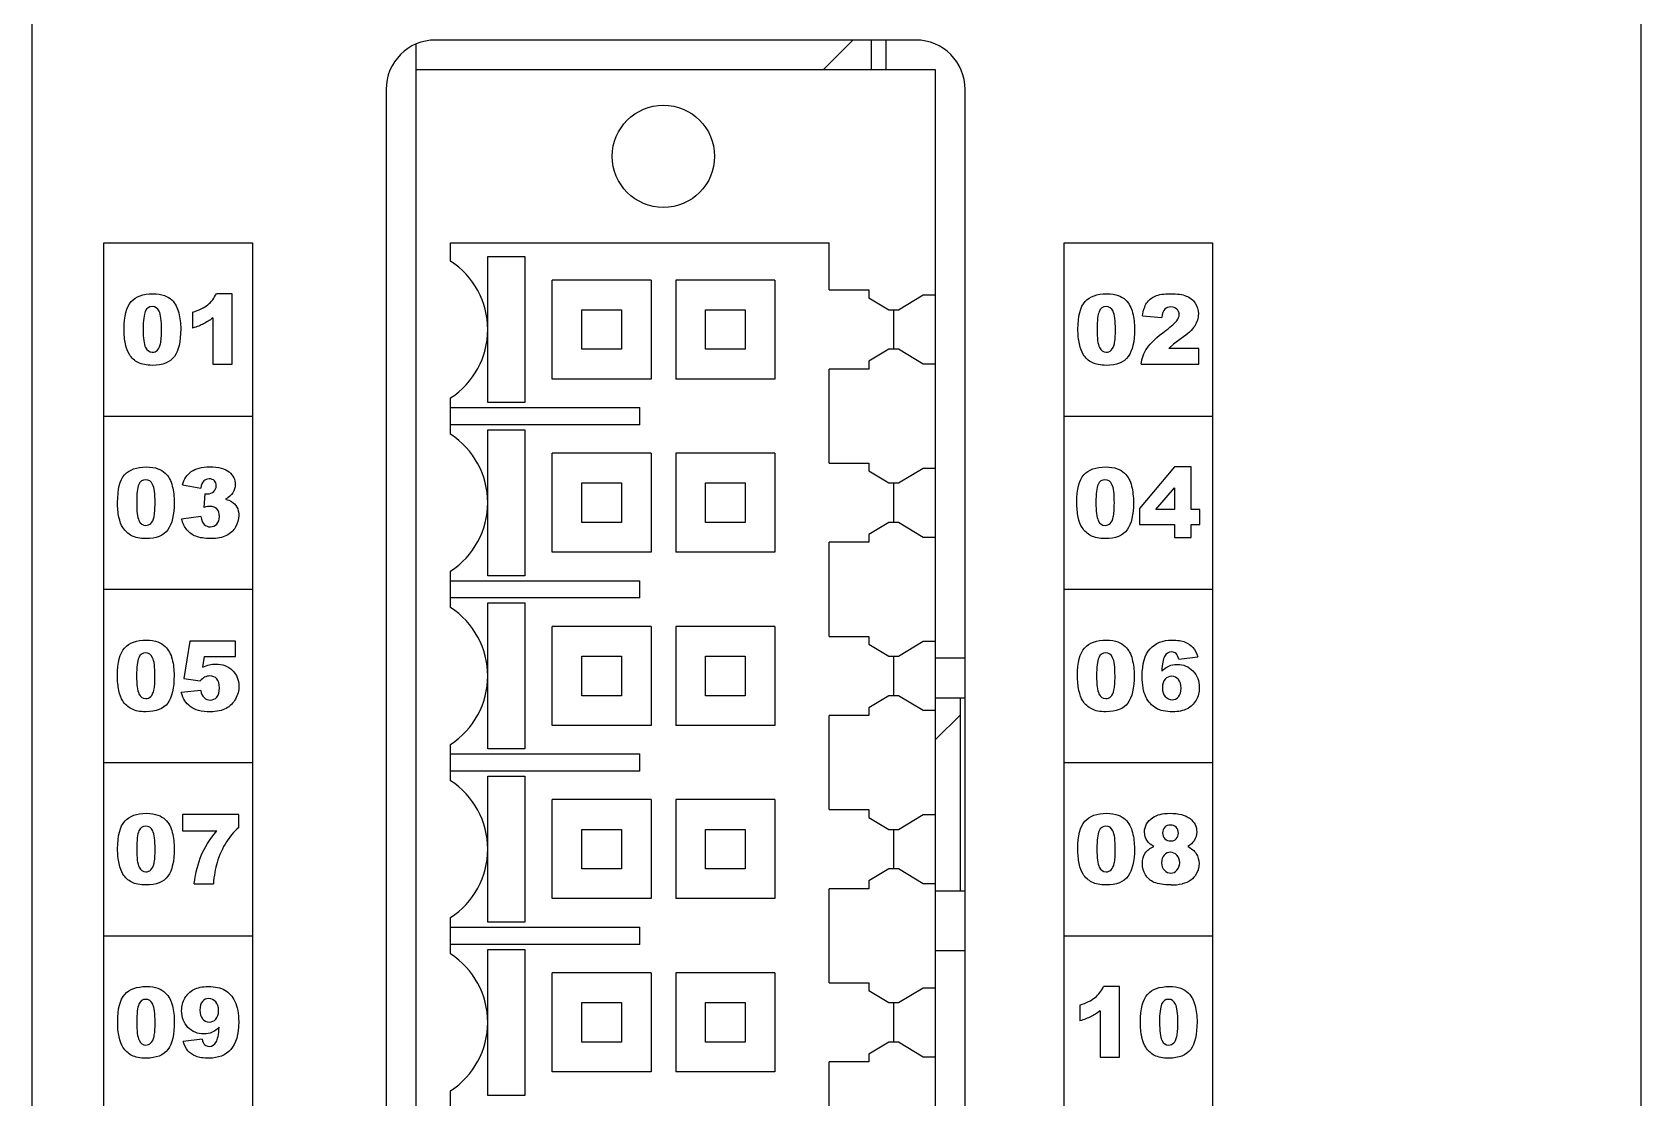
# Model space of a CAD drawing. Header units: inches. Extents: x 0 to 33, y 0 to 130.
# Drawn here: x 0 to 32.5, y 64.97 to 86.51 of the extents above; entities that cross this region are included whole.
import ezdxf

# ---------------------------------------------------------------- set-up
doc = ezdxf.new("R2010")
doc.units = ezdxf.units.IN
doc.header["$LTSCALE"] = 1.21
doc.header["$MEASUREMENT"] = 0
for name, color, linetype in [('1728620000_DXF_CONTINUOUS_LINE', 7, 'CONTINUOUS'), ('AIOJ784_4_00DXF_CONTINUOUS_LINE', 7, 'CONTINUOUS'), ('IO_CH_PCB_DXF_CONTINUOUS_LINE', 7, 'CONTINUOUS'), ('RTDJ708I_4_0DXF_CONTINUOUS_LINE', 7, 'CONTINUOUS'), ('TE_1734099_5DXF_CONTINUOUS_LINE', 7, 'CONTINUOUS')]:
    doc.layers.add(name, color=color, linetype=linetype)

msp = doc.modelspace()

# ---------------------------------------------------------------- linework, layer by layer
at = {"layer": '1728620000_DXF_CONTINUOUS_LINE', "color": 7, "linetype": 'Continuous'}
for p, q in [((7.753, 85.75), (7.753, 15.75)), ((18.253, 85.75), (7.753, 85.75)), ((18.253, 15.75), (18.253, 85.75)), ((8.453, 81.883), (8.453, 82.25)), ((8.453, 82.25), (16.103, 82.25)), ((16.103, 81.3), (16.103, 82.25)), ((9.203, 80.504), (9.203, 81.975)), ((9.203, 81.975), (9.955, 81.975)), ((9.955, 81.975), (9.955, 79.025)), ((10.503, 79.5), (10.503, 81.5)), ((12.503, 81.5), (10.503, 81.5)), ((12.503, 81.5), (12.503, 79.5)), ((13.003, 81.5), (13.003, 79.5)), ((15.003, 81.5), (13.003, 81.5)), ((15.003, 81.5), (15.003, 79.5)), ((16.103, 81.3), (16.903, 81.3)), ((16.903, 81.3), (16.903, 81.142)), ((16.903, 81.142), (17.306, 80.9)), ((17.503, 80.9), (18.003, 81.2)), ((18.003, 81.2), (18.253, 81.2)), ((11.103, 80.1), (11.103, 80.9)), ((11.103, 80.9), (11.903, 80.9)), ((11.903, 80.9), (11.903, 80.1)), ((13.603, 80.1), (13.603, 80.9)), ((13.603, 80.9), (14.403, 80.9)), ((14.403, 80.9), (14.403, 80.1)), ((17.306, 80.9), (17.503, 80.9)), ((17.403, 80.9), (17.403, 80.1)), ((9.203, 79.025), (9.203, 80.496)), ((11.903, 80.1), (11.103, 80.1)), ((14.403, 80.1), (13.603, 80.1)), ((17.306, 80.1), (16.903, 79.858)), ((17.503, 80.1), (17.306, 80.1)), ((18.003, 79.8), (17.503, 80.1)), ((16.103, 77.8), (16.103, 79.7)), ((16.903, 79.7), (16.103, 79.7)), ((16.903, 79.858), (16.903, 79.7)), ((18.253, 79.8), (18.003, 79.8)), ((12.503, 79.5), (10.503, 79.5)), ((15.003, 79.5), (13.003, 79.5)), ((8.453, 78.383), (8.453, 79.117)), ((9.955, 79.025), (9.203, 79.025)), ((8.453, 78.925), (12.278, 78.925)), ((12.278, 78.575), (12.278, 78.925)), ((12.278, 78.575), (8.453, 78.575)), ((9.203, 77.004), (9.203, 78.475)), ((9.203, 78.475), (9.955, 78.475)), ((9.955, 78.475), (9.955, 75.525)), ((10.503, 76), (10.503, 78)), ((12.503, 78), (10.503, 78)), ((12.503, 78), (12.503, 76)), ((13.003, 78), (13.003, 76)), ((15.003, 78), (13.003, 78)), ((15.003, 78), (15.003, 76)), ((16.103, 77.8), (16.903, 77.8)), ((16.903, 77.8), (16.903, 77.642)), ((17.503, 77.4), (18.003, 77.7)), ((18.003, 77.7), (18.253, 77.7)), ((11.103, 76.6), (11.103, 77.4)), ((11.103, 77.4), (11.903, 77.4)), ((11.903, 77.4), (11.903, 76.6)), ((13.603, 76.6), (13.603, 77.4)), ((13.603, 77.4), (14.403, 77.4)), ((14.403, 77.4), (14.403, 76.6)), ((16.903, 77.642), (17.306, 77.4)), ((17.306, 77.4), (17.503, 77.4)), ((17.403, 77.4), (17.403, 76.6)), ((9.203, 75.525), (9.203, 76.996)), ((11.903, 76.6), (11.103, 76.6)), ((14.403, 76.6), (13.603, 76.6)), ((17.306, 76.6), (16.903, 76.358)), ((17.503, 76.6), (17.306, 76.6)), ((18.003, 76.3), (17.503, 76.6)), ((16.103, 74.3), (16.103, 76.2)), ((16.903, 76.2), (16.103, 76.2)), ((16.903, 76.358), (16.903, 76.2)), ((18.253, 76.3), (18.003, 76.3)), ((12.503, 76), (10.503, 76)), ((15.003, 76), (13.003, 76)), ((8.453, 74.883), (8.453, 75.617)), ((8.453, 75.425), (12.278, 75.425)), ((9.955, 75.525), (9.203, 75.525)), ((12.278, 75.075), (12.278, 75.425)), ((12.278, 75.075), (8.453, 75.075)), ((9.203, 73.504), (9.203, 74.975)), ((9.203, 74.975), (9.955, 74.975)), ((9.955, 74.975), (9.955, 72.025)), ((10.503, 72.5), (10.503, 74.5)), ((12.503, 74.5), (10.503, 74.5)), ((12.503, 74.5), (12.503, 72.5)), ((13.003, 74.5), (13.003, 72.5)), ((15.003, 74.5), (13.003, 74.5)), ((15.003, 74.5), (15.003, 72.5)), ((16.103, 74.3), (16.903, 74.3)), ((16.903, 74.3), (16.903, 74.142)), ((16.903, 74.142), (17.306, 73.9)), ((17.503, 73.9), (18.003, 74.2)), ((18.003, 74.2), (18.253, 74.2)), ((11.103, 73.1), (11.103, 73.9)), ((11.103, 73.9), (11.903, 73.9)), ((11.903, 73.9), (11.903, 73.1)), ((13.603, 73.1), (13.603, 73.9)), ((13.603, 73.9), (14.403, 73.9)), ((14.403, 73.9), (14.403, 73.1)), ((17.306, 73.9), (17.503, 73.9)), ((17.403, 73.9), (17.403, 73.1)), ((9.203, 72.025), (9.203, 73.496)), ((11.903, 73.1), (11.103, 73.1)), ((14.403, 73.1), (13.603, 73.1)), ((17.306, 73.1), (16.903, 72.858)), ((16.903, 72.858), (16.903, 72.7)), ((17.503, 73.1), (17.306, 73.1)), ((18.003, 72.8), (17.503, 73.1)), ((12.503, 72.5), (10.503, 72.5)), ((15.003, 72.5), (13.003, 72.5)), ((16.103, 70.8), (16.103, 72.7)), ((16.903, 72.7), (16.103, 72.7)), ((18.253, 72.8), (18.003, 72.8)), ((8.453, 71.383), (8.453, 72.117)), ((8.453, 71.925), (12.278, 71.925)), ((9.955, 72.025), (9.203, 72.025)), ((12.278, 71.575), (12.278, 71.925)), ((12.278, 71.575), (8.453, 71.575)), ((9.203, 70.004), (9.203, 71.475)), ((9.203, 71.475), (9.955, 71.475)), ((9.955, 71.475), (9.955, 68.525)), ((10.503, 69), (10.503, 71)), ((12.503, 71), (10.503, 71)), ((12.503, 71), (12.503, 69)), ((13.003, 71), (13.003, 69)), ((15.003, 71), (13.003, 71)), ((15.003, 71), (15.003, 69)), ((16.103, 70.8), (16.903, 70.8)), ((16.903, 70.8), (16.903, 70.642)), ((16.903, 70.642), (17.306, 70.4)), ((17.503, 70.4), (18.003, 70.7)), ((18.003, 70.7), (18.253, 70.7)), ((11.103, 69.6), (11.103, 70.4)), ((11.103, 70.4), (11.903, 70.4)), ((11.903, 70.4), (11.903, 69.6)), ((13.603, 69.6), (13.603, 70.4)), ((13.603, 70.4), (14.403, 70.4)), ((14.403, 70.4), (14.403, 69.6)), ((17.306, 70.4), (17.503, 70.4)), ((17.403, 70.4), (17.403, 69.6)), ((9.203, 68.525), (9.203, 69.996)), ((11.903, 69.6), (11.103, 69.6)), ((14.403, 69.6), (13.603, 69.6)), ((17.306, 69.6), (16.903, 69.358)), ((17.503, 69.6), (17.306, 69.6)), ((18.003, 69.3), (17.503, 69.6)), ((16.903, 69.358), (16.903, 69.2)), ((18.253, 69.3), (18.003, 69.3)), ((12.503, 69), (10.503, 69)), ((15.003, 69), (13.003, 69)), ((16.103, 67.3), (16.103, 69.2)), ((16.903, 69.2), (16.103, 69.2)), ((8.453, 67.883), (8.453, 68.617)), ((8.453, 68.425), (12.278, 68.425)), ((9.955, 68.525), (9.203, 68.525)), ((12.278, 68.075), (12.278, 68.425)), ((12.278, 68.075), (8.453, 68.075)), ((9.203, 66.504), (9.203, 67.975)), ((9.203, 67.975), (9.955, 67.975)), ((9.955, 67.975), (9.955, 65.025)), ((10.503, 65.5), (10.503, 67.5)), ((12.503, 67.5), (10.503, 67.5)), ((12.503, 67.5), (12.503, 65.5)), ((13.003, 67.5), (13.003, 65.5)), ((15.003, 67.5), (13.003, 67.5)), ((15.003, 67.5), (15.003, 65.5)), ((16.103, 67.3), (16.903, 67.3)), ((16.903, 67.3), (16.903, 67.142)), ((16.903, 67.142), (17.306, 66.9)), ((17.503, 66.9), (18.003, 67.2)), ((18.003, 67.2), (18.253, 67.2)), ((11.103, 66.1), (11.103, 66.9)), ((11.103, 66.9), (11.903, 66.9)), ((11.903, 66.9), (11.903, 66.1)), ((13.603, 66.1), (13.603, 66.9)), ((13.603, 66.9), (14.403, 66.9)), ((14.403, 66.9), (14.403, 66.1)), ((17.306, 66.9), (17.503, 66.9)), ((17.403, 66.9), (17.403, 66.1)), ((9.203, 65.025), (9.203, 66.496)), ((11.903, 66.1), (11.103, 66.1)), ((14.403, 66.1), (13.603, 66.1)), ((17.306, 66.1), (16.903, 65.858)), ((17.503, 66.1), (17.306, 66.1)), ((18.003, 65.8), (17.503, 66.1)), ((16.103, 63.8), (16.103, 65.7)), ((16.903, 65.7), (16.103, 65.7)), ((16.903, 65.858), (16.903, 65.7)), ((18.253, 65.8), (18.003, 65.8)), ((12.503, 65.5), (10.503, 65.5)), ((15.003, 65.5), (13.003, 65.5)), ((8.453, 64.383), (8.453, 65.117)), ((9.955, 65.025), (9.203, 65.025))]:
    msp.add_line(p, q, dxfattribs=at)
msp.add_circle((12.753, 84), 1.033, dxfattribs=at)
for centre in [(7.553, 80.5), (7.553, 77), (7.553, 73.5), (7.553, 70), (7.553, 66.5)]:
    msp.add_arc(centre, 1.65, 303.0557, 56.9443, dxfattribs=at)
at = {"layer": 'AIOJ784_4_00DXF_CONTINUOUS_LINE', "color": 2, "linetype": 'Continuous'}
for p, q in [((15.982, 85.75), (16.582, 86.35)), ((18.253, 72.216), (18.753, 72.716))]:
    msp.add_line(p, q, dxfattribs=at)
at = {"layer": 'AIOJ784_4_00DXF_CONTINUOUS_LINE', "color": 7, "linetype": 'Continuous'}
for p, q in [((16.953, 86.35), (16.953, 85.75)), ((18.253, 67.95), (18.85, 67.95))]:
    msp.add_line(p, q, dxfattribs=at)
at = {"layer": 'IO_CH_PCB_DXF_CONTINUOUS_LINE', "color": 7, "linetype": 'Continuous'}
msp.add_line((7.753, 86.267), (7.753, 85.75), dxfattribs=at)
at = {"layer": 'RTDJ708I_4_0DXF_CONTINUOUS_LINE', "color": 7, "linetype": 'Continuous'}
for p, q in [((0, 13), (0, 91.8)), ((32.5, 91.8), (32.5, 13)), ((17.85, 86.35), (8.15, 86.35)), ((7.15, 85.35), (7.15, 16.15)), ((18.85, 16.15), (18.85, 85.35))]:
    msp.add_line(p, q, dxfattribs=at)
at = {"layer": 'RTDJ708I_4_0DXF_CONTINUOUS_LINE', "color": 4, "linetype": 'Continuous'}
for p, q in [((1.449, 19.25), (1.449, 82.25)), ((1.449, 82.25), (4.449, 82.25)), ((4.449, 82.25), (4.449, 19.25)), ((20.849, 19.25), (20.849, 82.25)), ((20.849, 82.25), (23.849, 82.25)), ((23.849, 82.25), (23.849, 19.25)), ((4.042, 81.224), (3.721, 81.224)), ((4.042, 79.8), (4.042, 81.224)), ((3.24, 80.849), (3.24, 80.53)), ((3.649, 80.733), (3.649, 79.8)), ((22.433, 80.777), (22.822, 80.745)), ((23.214, 80.316), (23.056, 80.202)), ((23.056, 80.202), (22.964, 80.117)), ((23.571, 80.117), (22.964, 80.117)), ((23.571, 79.8), (23.571, 80.117)), ((3.649, 79.8), (4.042, 79.8)), ((22.404, 79.8), (23.571, 79.8)), ((1.449, 78.75), (4.449, 78.75)), ((20.849, 78.75), (23.849, 78.75)), ((23.079, 77.724), (22.37, 76.882)), ((23.418, 77.724), (23.079, 77.724)), ((23.418, 76.863), (23.418, 77.724)), ((3.039, 77.361), (3.406, 77.295)), ((3.49, 77.182), (3.47, 76.904)), ((3.49, 77.182), (3.541, 77.178)), ((22.703, 76.863), (23.079, 77.304)), ((23.079, 77.304), (23.079, 76.863)), ((3.406, 76.721), (3.018, 76.67)), ((22.37, 76.882), (22.37, 76.562)), ((23.079, 76.863), (22.703, 76.863)), ((23.593, 76.863), (23.418, 76.863)), ((23.593, 76.562), (23.593, 76.863)), ((22.37, 76.562), (23.079, 76.562)), ((23.079, 76.562), (23.079, 76.3)), ((23.418, 76.3), (23.418, 76.562)), ((23.418, 76.562), (23.593, 76.562)), ((23.079, 76.3), (23.418, 76.3)), ((1.449, 75.25), (4.449, 75.25)), ((20.849, 75.25), (23.849, 75.25)), ((3.185, 74.2), (3.062, 73.447)), ((4.109, 74.2), (3.185, 74.2)), ((4.109, 73.89), (4.109, 74.2)), ((3.45, 73.68), (3.483, 73.89)), ((3.483, 73.89), (4.109, 73.89)), ((23.163, 73.837), (23.55, 73.885)), ((3.405, 73.206), (3.012, 73.163)), ((3.062, 73.447), (3.394, 73.4)), ((1.449, 71.75), (4.449, 71.75)), ((20.849, 71.75), (23.849, 71.75)), ((3.037, 70.7), (3.037, 70.371)), ((4.173, 70.7), (3.037, 70.7)), ((4.173, 70.437), (4.173, 70.7)), ((3.037, 70.371), (3.729, 70.371)), ((3.273, 69.3), (3.661, 69.3)), ((1.449, 68.25), (4.449, 68.25)), ((20.849, 68.25), (23.849, 68.25)), ((21.967, 67.224), (21.645, 67.224)), ((21.967, 65.8), (21.967, 67.224)), ((21.165, 66.849), (21.165, 66.53)), ((21.574, 66.733), (21.574, 65.8)), ((3.435, 66.163), (3.048, 66.114)), ((21.574, 65.8), (21.967, 65.8))]:
    msp.add_line(p, q, dxfattribs=at)
at = {"layer": 'RTDJ708I_4_0DXF_CONTINUOUS_LINE', "color": 7, "linetype": 'Continuous'}
for centre, start, end in [((8.15, 85.35), 90, 180), ((17.85, 85.35), 0, 90)]:
    msp.add_arc(centre, 1, start, end, dxfattribs=at)
at = {"layer": 'RTDJ708I_4_0DXF_CONTINUOUS_LINE', "color": 4, "linetype": 'Continuous'}
msp.add_arc((23.009, 70.347), 1.071, 270.0061, 282.0044, dxfattribs=at)
for points in [[(1.856, 80.506), (1.856, 80.771), (1.904, 80.957), (2, 81.064)], [(2, 81.064), (2.095, 81.17), (2.241, 81.224), (2.438, 81.224)], [(2.425, 80.965), (2.36, 80.965), (2.314, 80.932), (2.285, 80.867)], [(2.566, 80.869), (2.535, 80.933), (2.488, 80.965), (2.425, 80.965)], [(2.438, 81.224), (2.532, 81.224), (2.609, 81.211), (2.67, 81.188)], [(2.67, 81.188), (2.73, 81.166), (2.78, 81.135), (2.818, 81.098)], [(2.818, 81.098), (2.856, 81.061), (2.886, 81.021), (2.908, 80.98)], [(2.908, 80.98), (2.93, 80.939), (2.948, 80.892), (2.961, 80.837)], [(3.24, 80.849), (3.372, 80.891), (3.475, 80.942), (3.549, 81.002)], [(3.549, 81.002), (3.621, 81.061), (3.679, 81.136), (3.721, 81.224)], [(21.128, 80.506), (21.128, 80.771), (21.176, 80.957), (21.272, 81.064)], [(21.272, 81.064), (21.367, 81.17), (21.513, 81.224), (21.71, 81.224)], [(21.696, 80.965), (21.631, 80.965), (21.585, 80.932), (21.557, 80.867)], [(21.838, 80.869), (21.806, 80.933), (21.759, 80.965), (21.696, 80.965)], [(21.71, 81.224), (21.803, 81.224), (21.881, 81.211), (21.942, 81.188)], [(21.942, 81.188), (22.002, 81.166), (22.052, 81.135), (22.09, 81.098)], [(22.09, 81.098), (22.128, 81.061), (22.158, 81.021), (22.179, 80.98)], [(22.179, 80.98), (22.201, 80.939), (22.22, 80.892), (22.233, 80.837)], [(22.433, 80.777), (22.448, 80.886), (22.476, 80.972), (22.516, 81.033)], [(22.516, 81.033), (22.557, 81.094), (22.614, 81.142), (22.688, 81.174)], [(22.688, 81.174), (22.763, 81.207), (22.865, 81.224), (22.997, 81.224)], [(23.007, 80.957), (22.958, 80.957), (22.917, 80.941), (22.885, 80.91)], [(22.997, 81.224), (23.134, 81.224), (23.24, 81.208), (23.316, 81.177)], [(23.126, 80.912), (23.094, 80.942), (23.055, 80.957), (23.007, 80.957)], [(23.316, 81.177), (23.392, 81.146), (23.452, 81.098), (23.495, 81.033)], [(23.495, 81.033), (23.539, 80.968), (23.561, 80.896), (23.561, 80.816)], [(2.285, 80.867), (2.257, 80.802), (2.242, 80.68), (2.242, 80.505)], [(2.614, 80.494), (2.614, 80.68), (2.598, 80.805), (2.566, 80.869)], [(2.961, 80.837), (2.987, 80.732), (3.001, 80.623), (3.001, 80.51)], [(3.464, 80.615), (3.405, 80.585), (3.33, 80.556), (3.24, 80.53)], [(3.649, 80.733), (3.585, 80.684), (3.523, 80.645), (3.464, 80.615)], [(21.557, 80.867), (21.528, 80.802), (21.514, 80.68), (21.514, 80.505)], [(21.885, 80.494), (21.885, 80.68), (21.869, 80.805), (21.838, 80.869)], [(22.233, 80.837), (22.259, 80.732), (22.272, 80.623), (22.272, 80.51)], [(22.885, 80.91), (22.854, 80.879), (22.833, 80.824), (22.822, 80.745)], [(22.907, 80.485), (23.021, 80.569), (23.093, 80.634), (23.126, 80.678)], [(23.174, 80.803), (23.174, 80.845), (23.157, 80.881), (23.126, 80.912)], [(23.126, 80.678), (23.157, 80.722), (23.174, 80.763), (23.174, 80.803)], [(23.561, 80.816), (23.561, 80.73), (23.536, 80.649), (23.486, 80.571)], [(1.884, 80.209), (1.865, 80.298), (1.856, 80.397), (1.856, 80.506)], [(2.242, 80.505), (2.242, 80.326), (2.258, 80.204), (2.289, 80.139)], [(2.593, 80.214), (2.606, 80.274), (2.614, 80.367), (2.614, 80.494)], [(3.001, 80.51), (3.001, 80.256), (2.958, 80.07), (2.872, 79.953)], [(21.156, 80.209), (21.137, 80.298), (21.128, 80.397), (21.128, 80.506)], [(21.514, 80.505), (21.514, 80.326), (21.529, 80.204), (21.561, 80.139)], [(21.864, 80.214), (21.878, 80.274), (21.885, 80.367), (21.885, 80.494)], [(22.272, 80.51), (22.272, 80.256), (22.229, 80.07), (22.143, 79.953)], [(22.525, 80.125), (22.593, 80.226), (22.72, 80.346), (22.907, 80.485)], [(23.486, 80.571), (23.436, 80.493), (23.346, 80.408), (23.214, 80.316)], [(1.963, 79.997), (1.929, 80.049), (1.903, 80.119), (1.884, 80.209)], [(2.142, 79.832), (2.069, 79.87), (2.009, 79.925), (1.963, 79.997)], [(2.289, 80.139), (2.321, 80.074), (2.366, 80.042), (2.427, 80.042)], [(2.427, 80.042), (2.466, 80.042), (2.5, 80.055), (2.529, 80.083)], [(2.872, 79.953), (2.786, 79.834), (2.638, 79.776), (2.428, 79.776)], [(2.529, 80.083), (2.557, 80.11), (2.579, 80.154), (2.593, 80.214)], [(21.234, 79.997), (21.201, 80.049), (21.175, 80.119), (21.156, 80.209)], [(21.414, 79.832), (21.341, 79.87), (21.281, 79.925), (21.234, 79.997)], [(21.561, 80.139), (21.592, 80.074), (21.638, 80.042), (21.698, 80.042)], [(21.698, 80.042), (21.737, 80.042), (21.772, 80.055), (21.8, 80.083)], [(22.143, 79.953), (22.057, 79.834), (21.909, 79.776), (21.699, 79.776)], [(21.8, 80.083), (21.829, 80.11), (21.851, 80.154), (21.864, 80.214)], [(22.404, 79.8), (22.417, 79.915), (22.457, 80.023), (22.525, 80.125)], [(2.428, 79.776), (2.309, 79.776), (2.215, 79.795), (2.142, 79.832)], [(21.699, 79.776), (21.581, 79.776), (21.486, 79.795), (21.414, 79.832)], [(1.868, 77.564), (1.963, 77.67), (2.11, 77.724), (2.306, 77.724)], [(2.306, 77.724), (2.4, 77.724), (2.477, 77.711), (2.538, 77.688)], [(2.538, 77.688), (2.599, 77.666), (2.648, 77.635), (2.686, 77.598)], [(3.215, 77.63), (3.301, 77.692), (3.425, 77.724), (3.584, 77.724)], [(3.584, 77.724), (3.766, 77.724), (3.898, 77.689), (3.98, 77.621)], [(21.249, 77.564), (21.344, 77.67), (21.49, 77.724), (21.687, 77.724)], [(21.687, 77.724), (21.781, 77.724), (21.858, 77.711), (21.919, 77.688)], [(21.919, 77.688), (21.979, 77.666), (22.029, 77.635), (22.067, 77.598)], [(1.725, 77.006), (1.725, 77.271), (1.772, 77.457), (1.868, 77.564)], [(2.153, 77.367), (2.125, 77.302), (2.111, 77.18), (2.111, 77.005)], [(2.293, 77.465), (2.228, 77.465), (2.182, 77.432), (2.153, 77.367)], [(2.434, 77.369), (2.403, 77.433), (2.356, 77.465), (2.293, 77.465)], [(2.482, 76.994), (2.482, 77.18), (2.466, 77.305), (2.434, 77.369)], [(2.686, 77.598), (2.725, 77.561), (2.754, 77.521), (2.776, 77.48)], [(2.776, 77.48), (2.798, 77.439), (2.816, 77.392), (2.83, 77.337)], [(3.039, 77.361), (3.069, 77.477), (3.128, 77.567), (3.215, 77.63)], [(3.465, 77.44), (3.436, 77.413), (3.416, 77.364), (3.406, 77.295)], [(3.576, 77.482), (3.531, 77.482), (3.493, 77.468), (3.465, 77.44)], [(3.681, 77.444), (3.656, 77.469), (3.62, 77.482), (3.576, 77.482)], [(3.72, 77.342), (3.72, 77.384), (3.706, 77.418), (3.681, 77.444)], [(3.98, 77.621), (4.062, 77.553), (4.103, 77.468), (4.103, 77.365)], [(4.103, 77.365), (4.103, 77.304), (4.085, 77.249), (4.053, 77.201)], [(21.106, 77.006), (21.106, 77.271), (21.153, 77.457), (21.249, 77.564)], [(21.534, 77.367), (21.506, 77.302), (21.491, 77.18), (21.491, 77.005)], [(21.674, 77.465), (21.609, 77.465), (21.563, 77.432), (21.534, 77.367)], [(21.815, 77.369), (21.784, 77.433), (21.737, 77.465), (21.674, 77.465)], [(21.863, 76.994), (21.863, 77.18), (21.847, 77.305), (21.815, 77.369)], [(22.067, 77.598), (22.105, 77.561), (22.135, 77.521), (22.157, 77.48)], [(22.157, 77.48), (22.179, 77.439), (22.197, 77.392), (22.211, 77.337)], [(2.83, 77.337), (2.855, 77.232), (2.869, 77.123), (2.869, 77.01)], [(3.541, 77.178), (3.592, 77.178), (3.634, 77.194), (3.668, 77.226)], [(3.668, 77.226), (3.702, 77.259), (3.72, 77.297), (3.72, 77.342)], [(4.053, 77.201), (4.02, 77.151), (3.97, 77.108), (3.903, 77.072)], [(3.903, 77.072), (3.956, 77.058), (3.999, 77.042), (4.027, 77.024)], [(22.211, 77.337), (22.236, 77.232), (22.25, 77.123), (22.25, 77.01)], [(1.752, 76.709), (1.733, 76.798), (1.725, 76.897), (1.725, 77.006)], [(1.831, 76.497), (1.797, 76.549), (1.772, 76.619), (1.752, 76.709)], [(2.111, 77.005), (2.111, 76.826), (2.126, 76.704), (2.157, 76.639)], [(2.397, 76.583), (2.426, 76.61), (2.448, 76.654), (2.461, 76.714)], [(2.461, 76.714), (2.474, 76.774), (2.482, 76.867), (2.482, 76.994)], [(2.869, 77.01), (2.869, 76.756), (2.826, 76.57), (2.74, 76.453)], [(3.406, 76.721), (3.422, 76.643), (3.445, 76.588), (3.477, 76.558)], [(3.596, 76.927), (3.566, 76.927), (3.524, 76.92), (3.47, 76.904)], [(3.732, 76.874), (3.699, 76.909), (3.654, 76.927), (3.596, 76.927)], [(3.73, 76.57), (3.765, 76.608), (3.783, 76.659), (3.783, 76.723)], [(3.783, 76.723), (3.783, 76.788), (3.766, 76.838), (3.732, 76.874)], [(4.027, 77.024), (4.073, 76.996), (4.109, 76.958), (4.135, 76.911)], [(4.174, 76.744), (4.174, 76.662), (4.152, 76.584), (4.11, 76.509)], [(4.135, 76.911), (4.161, 76.864), (4.174, 76.809), (4.174, 76.744)], [(21.133, 76.709), (21.114, 76.798), (21.106, 76.897), (21.106, 77.006)], [(21.212, 76.497), (21.178, 76.549), (21.152, 76.619), (21.133, 76.709)], [(21.491, 77.005), (21.491, 76.826), (21.507, 76.704), (21.538, 76.639)], [(21.778, 76.583), (21.807, 76.61), (21.829, 76.654), (21.842, 76.714)], [(21.842, 76.714), (21.855, 76.774), (21.863, 76.867), (21.863, 76.994)], [(22.25, 77.01), (22.25, 76.756), (22.207, 76.57), (22.121, 76.453)], [(2.01, 76.332), (1.938, 76.37), (1.878, 76.425), (1.831, 76.497)], [(2.157, 76.639), (2.189, 76.574), (2.235, 76.542), (2.295, 76.542)], [(2.295, 76.542), (2.334, 76.542), (2.368, 76.555), (2.397, 76.583)], [(2.74, 76.453), (2.654, 76.334), (2.506, 76.276), (2.296, 76.276)], [(3.127, 76.452), (3.079, 76.509), (3.043, 76.582), (3.018, 76.67)], [(3.308, 76.321), (3.235, 76.351), (3.174, 76.395), (3.127, 76.452)], [(3.477, 76.558), (3.51, 76.527), (3.551, 76.513), (3.6, 76.513)], [(3.6, 76.513), (3.652, 76.513), (3.696, 76.532), (3.73, 76.57)], [(4.11, 76.509), (4.067, 76.435), (4.006, 76.376), (3.926, 76.337)], [(21.391, 76.332), (21.319, 76.37), (21.258, 76.425), (21.212, 76.497)], [(21.538, 76.639), (21.57, 76.574), (21.616, 76.542), (21.676, 76.542)], [(21.676, 76.542), (21.715, 76.542), (21.749, 76.555), (21.778, 76.583)], [(22.121, 76.453), (22.035, 76.334), (21.887, 76.276), (21.677, 76.276)], [(2.296, 76.276), (2.177, 76.276), (2.083, 76.295), (2.01, 76.332)], [(3.61, 76.276), (3.482, 76.276), (3.382, 76.291), (3.308, 76.321)], [(3.926, 76.337), (3.846, 76.297), (3.74, 76.276), (3.61, 76.276)], [(21.677, 76.276), (21.558, 76.276), (21.464, 76.295), (21.391, 76.332)], [(1.867, 74.064), (1.962, 74.17), (2.108, 74.224), (2.305, 74.224)], [(2.305, 74.224), (2.398, 74.224), (2.476, 74.211), (2.537, 74.188)], [(2.537, 74.188), (2.597, 74.166), (2.647, 74.135), (2.685, 74.098)], [(21.263, 74.064), (21.358, 74.17), (21.504, 74.224), (21.701, 74.224)], [(21.701, 74.224), (21.795, 74.224), (21.872, 74.211), (21.933, 74.188)], [(21.933, 74.188), (21.993, 74.166), (22.043, 74.135), (22.081, 74.098)], [(22.585, 74.047), (22.691, 74.165), (22.838, 74.224), (23.028, 74.224)], [(23.028, 74.224), (23.138, 74.224), (23.226, 74.21), (23.291, 74.185)], [(23.291, 74.185), (23.356, 74.159), (23.409, 74.122), (23.452, 74.072)], [(1.723, 73.506), (1.723, 73.771), (1.771, 73.957), (1.867, 74.064)], [(2.152, 73.867), (2.123, 73.802), (2.109, 73.68), (2.109, 73.505)], [(2.291, 73.965), (2.227, 73.965), (2.181, 73.932), (2.152, 73.867)], [(2.433, 73.869), (2.401, 73.933), (2.355, 73.965), (2.291, 73.965)], [(2.481, 73.494), (2.481, 73.68), (2.464, 73.805), (2.433, 73.869)], [(2.685, 74.098), (2.723, 74.061), (2.753, 74.021), (2.775, 73.98)], [(2.775, 73.98), (2.797, 73.939), (2.815, 73.892), (2.828, 73.837)], [(2.828, 73.837), (2.854, 73.732), (2.867, 73.623), (2.867, 73.51)], [(21.119, 73.506), (21.119, 73.771), (21.167, 73.957), (21.263, 74.064)], [(21.548, 73.867), (21.52, 73.802), (21.505, 73.68), (21.505, 73.505)], [(21.688, 73.965), (21.623, 73.965), (21.577, 73.932), (21.548, 73.867)], [(21.829, 73.869), (21.797, 73.933), (21.751, 73.965), (21.688, 73.965)], [(21.877, 73.494), (21.877, 73.68), (21.861, 73.805), (21.829, 73.869)], [(22.081, 74.098), (22.119, 74.061), (22.149, 74.021), (22.171, 73.98)], [(22.171, 73.98), (22.193, 73.939), (22.211, 73.892), (22.224, 73.837)], [(22.224, 73.837), (22.25, 73.732), (22.264, 73.623), (22.264, 73.51)], [(22.426, 73.492), (22.426, 73.744), (22.478, 73.93), (22.585, 74.047)], [(22.876, 73.89), (22.851, 73.844), (22.832, 73.745), (22.82, 73.595)], [(23.024, 73.985), (22.961, 73.985), (22.911, 73.953), (22.876, 73.89)], [(23.111, 73.951), (23.088, 73.974), (23.058, 73.985), (23.024, 73.985)], [(23.163, 73.837), (23.153, 73.891), (23.135, 73.929), (23.111, 73.951)], [(23.452, 74.072), (23.494, 74.022), (23.527, 73.959), (23.55, 73.885)], [(1.751, 73.209), (1.732, 73.298), (1.723, 73.397), (1.723, 73.506)], [(2.109, 73.505), (2.109, 73.326), (2.124, 73.204), (2.156, 73.139)], [(2.46, 73.214), (2.473, 73.274), (2.481, 73.367), (2.481, 73.494)], [(2.867, 73.51), (2.867, 73.256), (2.824, 73.07), (2.739, 72.953)], [(3.479, 73.473), (3.453, 73.459), (3.424, 73.434), (3.394, 73.4)], [(3.45, 73.68), (3.493, 73.7), (3.536, 73.715), (3.578, 73.725)], [(3.588, 73.5), (3.55, 73.5), (3.514, 73.49), (3.479, 73.473)], [(3.578, 73.725), (3.62, 73.735), (3.662, 73.741), (3.704, 73.741)], [(3.73, 73.441), (3.694, 73.48), (3.648, 73.5), (3.588, 73.5)], [(3.704, 73.741), (3.843, 73.741), (3.957, 73.698), (4.044, 73.613)], [(4.044, 73.613), (4.132, 73.529), (4.176, 73.422), (4.176, 73.294)], [(21.147, 73.209), (21.128, 73.298), (21.119, 73.397), (21.119, 73.506)], [(21.505, 73.505), (21.505, 73.326), (21.521, 73.204), (21.552, 73.139)], [(21.856, 73.214), (21.869, 73.274), (21.877, 73.367), (21.877, 73.494)], [(22.264, 73.51), (22.264, 73.256), (22.221, 73.07), (22.135, 72.953)], [(22.501, 73.076), (22.451, 73.181), (22.426, 73.319), (22.426, 73.492)], [(22.82, 73.595), (22.866, 73.642), (22.914, 73.677), (22.963, 73.7)], [(23.025, 73.493), (22.97, 73.493), (22.924, 73.473), (22.888, 73.433)], [(22.963, 73.7), (23.012, 73.722), (23.069, 73.734), (23.134, 73.734)], [(23.157, 73.431), (23.121, 73.472), (23.077, 73.493), (23.025, 73.493)], [(23.134, 73.734), (23.258, 73.734), (23.364, 73.689), (23.449, 73.6)], [(23.449, 73.6), (23.536, 73.51), (23.579, 73.398), (23.579, 73.261)], [(1.829, 72.997), (1.796, 73.049), (1.77, 73.119), (1.751, 73.209)], [(2.156, 73.139), (2.187, 73.074), (2.233, 73.042), (2.293, 73.042)], [(2.396, 73.083), (2.424, 73.11), (2.446, 73.154), (2.46, 73.214)], [(3.083, 72.999), (3.055, 73.043), (3.031, 73.097), (3.012, 73.163)], [(3.405, 73.206), (3.415, 73.143), (3.437, 73.094), (3.472, 73.061)], [(3.784, 73.258), (3.784, 73.341), (3.766, 73.403), (3.73, 73.441)], [(3.731, 73.074), (3.766, 73.115), (3.784, 73.176), (3.784, 73.258)], [(4.176, 73.294), (4.176, 73.203), (4.153, 73.116), (4.108, 73.033)], [(21.226, 72.997), (21.192, 73.049), (21.166, 73.119), (21.147, 73.209)], [(21.552, 73.139), (21.584, 73.074), (21.629, 73.042), (21.69, 73.042)], [(21.792, 73.083), (21.82, 73.11), (21.842, 73.154), (21.856, 73.214)], [(22.888, 73.433), (22.852, 73.393), (22.834, 73.336), (22.834, 73.261)], [(22.834, 73.261), (22.834, 73.185), (22.853, 73.126), (22.891, 73.083)], [(23.211, 73.251), (23.211, 73.329), (23.193, 73.389), (23.157, 73.431)], [(23.16, 73.077), (23.194, 73.115), (23.211, 73.173), (23.211, 73.251)], [(23.579, 73.261), (23.579, 73.169), (23.558, 73.085), (23.514, 73.008)], [(2.009, 72.832), (1.936, 72.87), (1.876, 72.925), (1.829, 72.997)], [(2.294, 72.776), (2.176, 72.776), (2.081, 72.795), (2.009, 72.832)], [(2.293, 73.042), (2.333, 73.042), (2.367, 73.055), (2.396, 73.083)], [(2.739, 72.953), (2.652, 72.834), (2.504, 72.776), (2.294, 72.776)], [(3.195, 72.88), (3.149, 72.915), (3.112, 72.955), (3.083, 72.999)], [(3.363, 72.802), (3.297, 72.819), (3.241, 72.846), (3.195, 72.88)], [(3.601, 72.776), (3.508, 72.776), (3.429, 72.786), (3.363, 72.802)], [(3.472, 73.061), (3.506, 73.029), (3.548, 73.013), (3.597, 73.013)], [(3.597, 73.013), (3.65, 73.013), (3.695, 73.033), (3.731, 73.074)], [(3.917, 72.842), (3.835, 72.798), (3.729, 72.776), (3.601, 72.776)], [(4.108, 73.033), (4.063, 72.949), (3.999, 72.886), (3.917, 72.842)], [(21.405, 72.832), (21.332, 72.87), (21.272, 72.925), (21.226, 72.997)], [(21.691, 72.776), (21.572, 72.776), (21.478, 72.795), (21.405, 72.832)], [(21.69, 73.042), (21.729, 73.042), (21.763, 73.055), (21.792, 73.083)], [(22.135, 72.953), (22.049, 72.834), (21.901, 72.776), (21.691, 72.776)], [(22.705, 72.848), (22.62, 72.895), (22.552, 72.971), (22.501, 73.076)], [(23.042, 72.776), (22.901, 72.776), (22.789, 72.8), (22.705, 72.848)], [(22.891, 73.083), (22.929, 73.04), (22.976, 73.019), (23.031, 73.019)], [(23.031, 73.019), (23.082, 73.019), (23.125, 73.038), (23.16, 73.077)], [(23.332, 72.835), (23.255, 72.796), (23.158, 72.776), (23.042, 72.776)], [(23.514, 73.008), (23.47, 72.932), (23.409, 72.874), (23.332, 72.835)], [(1.726, 70.006), (1.726, 70.271), (1.774, 70.457), (1.87, 70.564)], [(1.87, 70.564), (1.965, 70.67), (2.111, 70.724), (2.308, 70.724)], [(2.308, 70.724), (2.401, 70.724), (2.479, 70.711), (2.54, 70.688)], [(2.54, 70.688), (2.6, 70.666), (2.65, 70.635), (2.688, 70.598)], [(2.688, 70.598), (2.726, 70.561), (2.756, 70.521), (2.778, 70.48)], [(21.125, 70.006), (21.125, 70.271), (21.173, 70.457), (21.269, 70.564)], [(21.269, 70.564), (21.364, 70.67), (21.51, 70.724), (21.707, 70.724)], [(21.707, 70.724), (21.8, 70.724), (21.878, 70.711), (21.939, 70.688)], [(21.939, 70.688), (21.999, 70.666), (22.049, 70.635), (22.087, 70.598)], [(22.087, 70.598), (22.125, 70.561), (22.155, 70.521), (22.177, 70.48)], [(22.473, 70.35), (22.473, 70.467), (22.527, 70.563), (22.638, 70.638)], [(22.638, 70.638), (22.724, 70.695), (22.837, 70.724), (22.979, 70.724)], [(22.979, 70.724), (23.166, 70.724), (23.303, 70.688), (23.393, 70.617)], [(23.393, 70.617), (23.483, 70.545), (23.528, 70.455), (23.528, 70.348)], [(2.155, 70.367), (2.126, 70.302), (2.112, 70.18), (2.112, 70.005)], [(2.294, 70.465), (2.229, 70.465), (2.184, 70.432), (2.155, 70.367)], [(2.436, 70.369), (2.404, 70.433), (2.357, 70.465), (2.294, 70.465)], [(2.483, 69.994), (2.483, 70.18), (2.467, 70.305), (2.436, 70.369)], [(2.778, 70.48), (2.8, 70.439), (2.818, 70.392), (2.831, 70.337)], [(2.831, 70.337), (2.857, 70.232), (2.87, 70.123), (2.87, 70.01)], [(3.417, 69.875), (3.482, 70.03), (3.586, 70.195), (3.729, 70.371)], [(4.173, 70.437), (4.073, 70.348), (3.991, 70.251), (3.926, 70.148)], [(21.554, 70.367), (21.525, 70.302), (21.511, 70.18), (21.511, 70.005)], [(21.693, 70.465), (21.628, 70.465), (21.583, 70.432), (21.554, 70.367)], [(21.835, 70.369), (21.803, 70.433), (21.756, 70.465), (21.693, 70.465)], [(21.882, 69.994), (21.882, 70.18), (21.866, 70.305), (21.835, 70.369)], [(22.177, 70.48), (22.199, 70.439), (22.217, 70.392), (22.23, 70.337)], [(22.23, 70.337), (22.256, 70.232), (22.269, 70.123), (22.269, 70.01)], [(22.53, 70.161), (22.492, 70.216), (22.473, 70.279), (22.473, 70.35)], [(22.882, 70.442), (22.853, 70.413), (22.838, 70.374), (22.838, 70.328)], [(22.838, 70.328), (22.838, 70.279), (22.853, 70.24), (22.883, 70.21)], [(22.998, 70.487), (22.95, 70.487), (22.912, 70.472), (22.882, 70.442)], [(22.883, 70.21), (22.914, 70.18), (22.954, 70.166), (23.005, 70.166)], [(23.112, 70.441), (23.082, 70.472), (23.044, 70.487), (22.998, 70.487)], [(23.005, 70.166), (23.049, 70.166), (23.086, 70.18), (23.115, 70.21)], [(23.157, 70.324), (23.157, 70.371), (23.142, 70.411), (23.112, 70.441)], [(23.115, 70.21), (23.143, 70.239), (23.157, 70.277), (23.157, 70.324)], [(23.528, 70.348), (23.528, 70.285), (23.51, 70.225), (23.474, 70.171)], [(1.754, 69.709), (1.735, 69.798), (1.726, 69.897), (1.726, 70.006)], [(2.112, 70.005), (2.112, 69.826), (2.127, 69.704), (2.159, 69.639)], [(2.463, 69.714), (2.476, 69.774), (2.483, 69.867), (2.483, 69.994)], [(2.87, 70.01), (2.87, 69.756), (2.827, 69.57), (2.742, 69.453)], [(3.273, 69.3), (3.304, 69.528), (3.352, 69.72), (3.417, 69.875)], [(3.926, 70.148), (3.845, 70.022), (3.781, 69.882), (3.735, 69.727)], [(21.153, 69.709), (21.134, 69.798), (21.125, 69.897), (21.125, 70.006)], [(21.511, 70.005), (21.511, 69.826), (21.526, 69.704), (21.558, 69.639)], [(21.862, 69.714), (21.875, 69.774), (21.882, 69.867), (21.882, 69.994)], [(22.269, 70.01), (22.269, 69.756), (22.226, 69.57), (22.141, 69.453)], [(22.43, 69.712), (22.43, 69.794), (22.449, 69.862), (22.487, 69.92)], [(22.487, 69.92), (22.525, 69.977), (22.583, 70.021), (22.664, 70.052)], [(22.664, 70.052), (22.603, 70.085), (22.558, 70.121), (22.53, 70.161)], [(22.871, 69.88), (22.835, 69.841), (22.817, 69.79), (22.817, 69.725)], [(22.998, 69.937), (22.949, 69.937), (22.907, 69.918), (22.871, 69.88)], [(23.127, 69.878), (23.09, 69.917), (23.047, 69.937), (22.998, 69.937)], [(23.183, 69.726), (23.183, 69.787), (23.164, 69.838), (23.127, 69.878)], [(23.474, 70.171), (23.448, 70.13), (23.406, 70.091), (23.348, 70.052)], [(23.348, 70.052), (23.424, 70.016), (23.48, 69.968), (23.517, 69.908)], [(23.517, 69.908), (23.555, 69.848), (23.574, 69.782), (23.574, 69.71)], [(1.832, 69.497), (1.799, 69.549), (1.773, 69.619), (1.754, 69.709)], [(2.159, 69.639), (2.19, 69.574), (2.236, 69.542), (2.296, 69.542)], [(2.296, 69.542), (2.335, 69.542), (2.37, 69.555), (2.398, 69.583)], [(2.398, 69.583), (2.427, 69.61), (2.449, 69.654), (2.463, 69.714)], [(3.735, 69.727), (3.698, 69.607), (3.673, 69.464), (3.661, 69.3)], [(21.231, 69.497), (21.198, 69.549), (21.172, 69.619), (21.153, 69.709)], [(21.558, 69.639), (21.589, 69.574), (21.635, 69.542), (21.695, 69.542)], [(21.695, 69.542), (21.734, 69.542), (21.769, 69.555), (21.797, 69.583)], [(21.797, 69.583), (21.826, 69.61), (21.848, 69.654), (21.862, 69.714)], [(22.49, 69.483), (22.45, 69.551), (22.43, 69.628), (22.43, 69.712)], [(22.817, 69.725), (22.817, 69.663), (22.836, 69.612), (22.874, 69.573)], [(22.874, 69.573), (22.911, 69.534), (22.954, 69.515), (23.003, 69.515)], [(23.003, 69.515), (23.049, 69.515), (23.091, 69.534), (23.128, 69.574)], [(23.128, 69.574), (23.164, 69.614), (23.183, 69.665), (23.183, 69.726)], [(23.574, 69.71), (23.574, 69.639), (23.558, 69.574), (23.525, 69.513)], [(2.012, 69.332), (1.939, 69.37), (1.879, 69.425), (1.832, 69.497)], [(2.297, 69.276), (2.179, 69.276), (2.084, 69.295), (2.012, 69.332)], [(2.742, 69.453), (2.655, 69.334), (2.507, 69.276), (2.297, 69.276)], [(21.411, 69.332), (21.338, 69.37), (21.278, 69.425), (21.231, 69.497)], [(21.696, 69.276), (21.578, 69.276), (21.483, 69.295), (21.411, 69.332)], [(22.141, 69.453), (22.054, 69.334), (21.906, 69.276), (21.696, 69.276)], [(22.669, 69.329), (22.591, 69.363), (22.531, 69.415), (22.49, 69.483)], [(23.009, 69.276), (22.86, 69.276), (22.748, 69.294), (22.669, 69.329)], [(23.407, 69.372), (23.36, 69.339), (23.302, 69.314), (23.232, 69.3)], [(23.525, 69.513), (23.493, 69.452), (23.453, 69.405), (23.407, 69.372)], [(1.727, 66.506), (1.727, 66.771), (1.774, 66.957), (1.87, 67.064)], [(1.87, 67.064), (1.965, 67.17), (2.111, 67.224), (2.308, 67.224)], [(2.295, 66.965), (2.23, 66.965), (2.184, 66.932), (2.155, 66.867)], [(2.436, 66.869), (2.405, 66.933), (2.358, 66.965), (2.295, 66.965)], [(2.308, 67.224), (2.402, 67.224), (2.479, 67.211), (2.54, 67.188)], [(2.54, 67.188), (2.6, 67.166), (2.65, 67.135), (2.688, 67.098)], [(2.688, 67.098), (2.726, 67.061), (2.756, 67.021), (2.778, 66.98)], [(2.778, 66.98), (2.8, 66.939), (2.818, 66.892), (2.832, 66.837)], [(3.019, 66.738), (3.019, 66.83), (3.041, 66.915), (3.085, 66.992)], [(3.085, 66.992), (3.129, 67.068), (3.189, 67.125), (3.266, 67.165)], [(3.266, 67.165), (3.342, 67.204), (3.44, 67.224), (3.556, 67.224)], [(3.568, 66.981), (3.516, 66.981), (3.473, 66.961), (3.439, 66.923)], [(3.556, 67.224), (3.696, 67.224), (3.808, 67.199), (3.893, 67.151)], [(3.707, 66.916), (3.669, 66.959), (3.622, 66.981), (3.568, 66.981)], [(3.893, 67.151), (3.978, 67.104), (4.045, 67.027), (4.096, 66.922)], [(21.165, 66.849), (21.297, 66.891), (21.4, 66.942), (21.473, 67.002)], [(21.473, 67.002), (21.546, 67.061), (21.603, 67.136), (21.645, 67.224)], [(22.39, 66.506), (22.39, 66.771), (22.438, 66.957), (22.534, 67.064)], [(22.534, 67.064), (22.629, 67.17), (22.775, 67.224), (22.972, 67.224)], [(22.958, 66.965), (22.893, 66.965), (22.847, 66.932), (22.819, 66.867)], [(23.1, 66.869), (23.068, 66.933), (23.021, 66.965), (22.958, 66.965)], [(22.972, 67.224), (23.065, 67.224), (23.143, 67.211), (23.204, 67.188)], [(23.204, 67.188), (23.264, 67.166), (23.314, 67.135), (23.352, 67.098)], [(23.352, 67.098), (23.39, 67.061), (23.42, 67.021), (23.441, 66.98)], [(23.441, 66.98), (23.463, 66.939), (23.482, 66.892), (23.495, 66.837)], [(2.155, 66.867), (2.127, 66.802), (2.112, 66.68), (2.112, 66.505)], [(2.484, 66.494), (2.484, 66.68), (2.468, 66.805), (2.436, 66.869)], [(2.832, 66.837), (2.857, 66.732), (2.871, 66.623), (2.871, 66.51)], [(3.147, 66.399), (3.062, 66.489), (3.019, 66.601), (3.019, 66.738)], [(3.439, 66.923), (3.405, 66.884), (3.388, 66.826), (3.388, 66.748)], [(3.388, 66.748), (3.388, 66.67), (3.405, 66.61), (3.441, 66.569)], [(3.765, 66.739), (3.765, 66.814), (3.745, 66.873), (3.707, 66.916)], [(3.71, 66.567), (3.746, 66.607), (3.765, 66.664), (3.765, 66.739)], [(4.096, 66.922), (4.147, 66.817), (4.172, 66.68), (4.172, 66.508)], [(21.574, 66.733), (21.51, 66.684), (21.447, 66.645), (21.388, 66.615)], [(22.819, 66.867), (22.79, 66.802), (22.776, 66.68), (22.776, 66.505)], [(23.147, 66.494), (23.147, 66.68), (23.131, 66.805), (23.1, 66.869)], [(23.495, 66.837), (23.521, 66.732), (23.534, 66.623), (23.534, 66.51)], [(1.754, 66.209), (1.735, 66.298), (1.727, 66.397), (1.727, 66.506)], [(2.112, 66.505), (2.112, 66.326), (2.128, 66.204), (2.159, 66.139)], [(2.463, 66.214), (2.476, 66.274), (2.484, 66.367), (2.484, 66.494)], [(2.871, 66.51), (2.871, 66.256), (2.828, 66.07), (2.742, 65.953)], [(3.466, 66.266), (3.34, 66.266), (3.234, 66.31), (3.147, 66.399)], [(3.441, 66.569), (3.476, 66.527), (3.52, 66.507), (3.574, 66.507)], [(3.574, 66.507), (3.628, 66.507), (3.674, 66.527), (3.71, 66.567)], [(3.779, 66.404), (3.732, 66.357), (3.684, 66.321), (3.636, 66.299)], [(3.721, 66.11), (3.746, 66.155), (3.766, 66.254), (3.779, 66.404)], [(4.172, 66.508), (4.172, 66.255), (4.119, 66.069), (4.013, 65.952)], [(21.388, 66.615), (21.329, 66.585), (21.255, 66.556), (21.165, 66.53)], [(22.418, 66.209), (22.399, 66.298), (22.39, 66.397), (22.39, 66.506)], [(22.776, 66.505), (22.776, 66.326), (22.791, 66.204), (22.823, 66.139)], [(23.126, 66.214), (23.14, 66.274), (23.147, 66.367), (23.147, 66.494)], [(23.534, 66.51), (23.534, 66.256), (23.491, 66.07), (23.405, 65.953)], [(1.833, 65.997), (1.799, 66.049), (1.773, 66.119), (1.754, 66.209)], [(2.012, 65.832), (1.94, 65.87), (1.879, 65.925), (1.833, 65.997)], [(2.159, 66.139), (2.191, 66.074), (2.237, 66.042), (2.297, 66.042)], [(2.297, 66.042), (2.336, 66.042), (2.37, 66.055), (2.399, 66.083)], [(2.399, 66.083), (2.428, 66.11), (2.45, 66.154), (2.463, 66.214)], [(3.146, 65.928), (3.104, 65.978), (3.071, 66.04), (3.048, 66.114)], [(3.435, 66.163), (3.445, 66.108), (3.462, 66.07), (3.486, 66.048)], [(3.636, 66.299), (3.586, 66.277), (3.53, 66.266), (3.466, 66.266)], [(3.486, 66.048), (3.511, 66.025), (3.54, 66.015), (3.575, 66.015)], [(3.575, 66.015), (3.638, 66.015), (3.686, 66.046), (3.721, 66.11)], [(22.496, 65.997), (22.463, 66.049), (22.437, 66.119), (22.418, 66.209)], [(22.676, 65.832), (22.603, 65.87), (22.543, 65.925), (22.496, 65.997)], [(22.823, 66.139), (22.854, 66.074), (22.9, 66.042), (22.96, 66.042)], [(22.96, 66.042), (22.999, 66.042), (23.034, 66.055), (23.062, 66.083)], [(23.062, 66.083), (23.091, 66.11), (23.113, 66.154), (23.126, 66.214)], [(2.298, 65.776), (2.179, 65.776), (2.085, 65.795), (2.012, 65.832)], [(2.742, 65.953), (2.656, 65.834), (2.508, 65.776), (2.298, 65.776)], [(3.307, 65.815), (3.242, 65.84), (3.189, 65.878), (3.146, 65.928)], [(3.571, 65.776), (3.459, 65.776), (3.371, 65.789), (3.307, 65.815)], [(4.013, 65.952), (3.906, 65.834), (3.759, 65.776), (3.571, 65.776)], [(22.961, 65.776), (22.843, 65.776), (22.748, 65.795), (22.676, 65.832)], [(23.405, 65.953), (23.319, 65.834), (23.171, 65.776), (22.961, 65.776)]]:
    msp.add_open_spline(points, degree=3, dxfattribs=at)
at = {"layer": 'TE_1734099_5DXF_CONTINUOUS_LINE', "color": 7, "linetype": 'Continuous'}
for p, q in [((17.253, 85.75), (17.253, 86.35)), ((18.85, 73.86), (18.253, 73.86)), ((18.253, 73.06), (18.85, 73.06)), ((18.753, 69.16), (18.753, 73.06)), ((18.253, 69.16), (18.85, 69.16))]:
    msp.add_line(p, q, dxfattribs=at)

doc.saveas('drawing.dxf')
